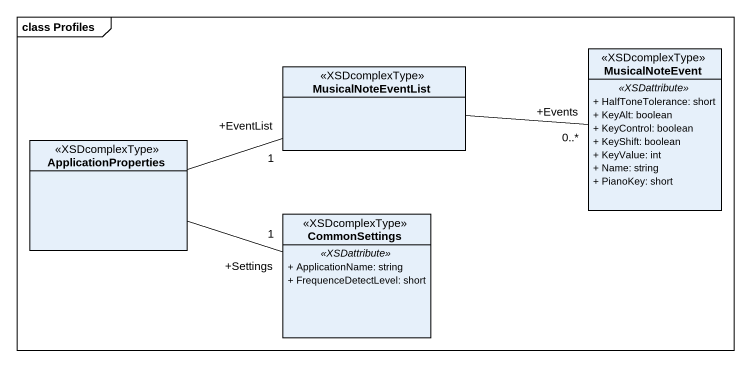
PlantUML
@startuml
mainframe class Profiles
hide circle
hide empty members
skinparam classAttributeIconSize 0
class MusicalNoteEvent <<XSDcomplexType>> {
  .. <<XSDattribute>> ..
  + HalfToneTolerance: short
  + KeyAlt: boolean
  + KeyControl: boolean
  + KeyShift: boolean
  + KeyValue: int
  + Name: string
  + PianoKey: short
}
class MusicalNoteEventList <<XSDcomplexType>>
class ApplicationProperties <<XSDcomplexType>>
class CommonSettings <<XSDcomplexType>> {
  .. <<XSDattribute>> ..
  + ApplicationName: string
  + FrequenceDetectLevel: short
}
MusicalNoteEventList -right- "+Events\n0..*" MusicalNoteEvent
ApplicationProperties -right- "+EventList\n1" MusicalNoteEventList
ApplicationProperties -right- "+Settings\n1" CommonSettings
@enduml
